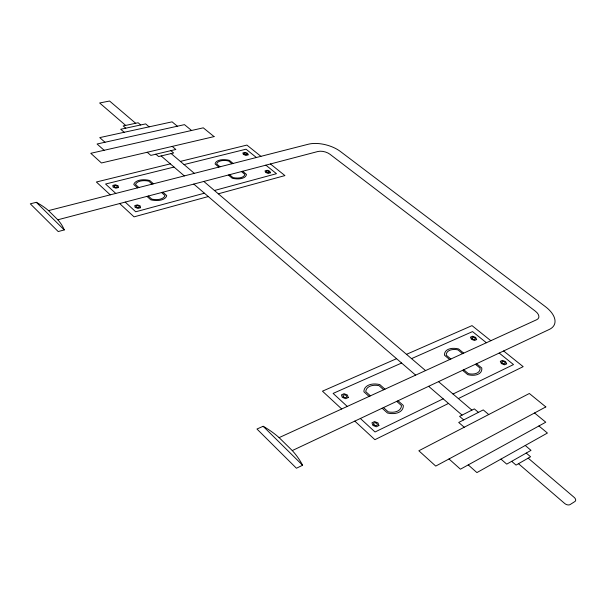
<?xml version="1.0" encoding="UTF-8"?>
<svg xmlns="http://www.w3.org/2000/svg" width="606" height="606" viewBox="0 0 606 606"><rect width="100%" height="100%" fill="white"/><g stroke="black" fill="none" stroke-linecap="round" stroke-linejoin="round"><path stroke-width="0.91" d="M448.508 403.429L374.902 439.691L354.813 421.102M458.356 398.574L523.167 366.653L503.616 350.972M443.16 398.824L375.038 431.987L360.365 418.488M453.023 394.021L513.502 364.577L499.192 353.056M302.606 465.249L296.44 468.241L256.959 429.018L263.14 426.283A80.53 57.449 13.6 0 1 279.116 437.63L292.274 450.576A80.924 58.047 14.1 0 1 302.606 465.249L263.14 426.283M292.274 450.576L549.369 329.406A27.187 14.62 22.1 0 0 545.415 306.666L340.367 151.455A23.536 11.506 15 0 0 308.356 144.22L48.503 210.615A69.614 38.829 5.2 0 0 36.322 202.321L30.3 203.821L58.214 231.553L64.266 229.916A69.788 39.178 5.2 0 0 57.812 219.789L48.503 210.615M279.116 437.63L536.742 319.695A10.196 5.484 22.1 0 0 535.363 311.189L329.937 154.242A8.825 4.318 15 0 0 317.847 151.515L57.82 219.789M401.604 363.039L333.118 393.408L347.268 406.429M411.535 358.631L472.528 331.588L486.391 342.746M396.559 358.691L322.46 391.173L341.708 408.982M406.497 354.336L472.006 325.619L490.83 340.716M208.29 196.549L134.047 216.857L119.662 203.548M218.327 193.806L284.926 175.589L270.435 163.961M204.404 193.2L135.729 211.782L125.207 202.093M214.433 190.489L276.48 173.695L265.875 165.158M174.043 167.051L105.573 184.027L115.784 193.428M184.057 164.567L246.051 149.197L256.368 157.499M170.339 163.862L96.377 182.005L110.247 194.837M180.346 161.408L246.9 145.084L260.928 156.34M233.128 163.438L229.363 160.34A12.605 6.424 12.5 0 0 215.062 163.953L218.827 167.097M242.635 171.263L246.475 174.422A12.658 6.492 12.7 0 1 232.166 178.217L228.326 175.02M463.696 353.131L458.606 348.95A14.764 8.651 21.3 0 0 444.562 355.298L449.667 359.555M476.566 363.721L481.762 368.001A14.87 8.734 21.7 0 1 467.787 374.667L462.567 370.319M191.564 130.479L184.474 124.639L97.081 144.001L104.111 150.288M231.946 163.741L228.56 160.954A11.052 5.636 12.5 0 0 216.637 163.968L220.031 166.786M241.453 171.574L244.907 174.414A11.105 5.689 12.7 0 1 232.977 177.573L229.53 174.702M462.537 353.662L457.962 349.889A12.953 7.583 21.3 0 0 446.258 355.192L450.849 359.017M475.407 364.267L480.088 368.115A13.037 7.658 21.7 0 1 468.438 373.667L463.749 369.758M534.553 412.981L545.756 422.208L460.439 469.195L449.001 458.962M177.361 126.215L172.089 121.844L99.748 137.607L104.967 142.251M538.908 425.98L547.423 433.04L476.914 472.589L468.249 464.893M149.121 126.851L145.645 123.897L120.715 129.275L124.192 132.282M172.21 146.41L175.831 149.477L150.833 155.394L147.213 152.257M488.724 414.542L483.247 409.898L458.712 422.465L464.219 427.245M525.243 445.478L531.007 450.356L506.745 464.135L500.95 459.106M140.721 124.957L138.123 122.753L123.177 125.942L125.768 128.184M170.9 150.644L173.627 152.97L158.62 156.545L155.893 154.197M478.422 412.375L474.331 408.891L459.59 416.367L463.696 419.913M526.235 453.068L530.583 456.772L516.047 465.105L511.676 461.333M135.653 123.276L109.572 101.028L99.642 102.982L125.684 125.404M171.15 153.56L194.344 173.354M203.836 181.452L425.556 370.592M438.517 381.651L471.9 410.126M528.19 458.151L574.193 497.397A4.181 2.598 28.3 0 1 574.889 501.526L570.117 504.563A4.197 2.621 28.3 0 1 564.633 503.434L518.494 463.704M161.143 155.947L184.33 175.914M193.814 184.08L415.648 375.129M428.631 386.31L462.075 415.11M153.447 183.8L149.697 180.474A13.385 7.105 10.2 0 0 133.782 184.497L137.524 187.868M162.908 192.193L166.733 195.586A13.446 7.181 10.4 0 1 150.788 199.821L146.978 196.382M384.977 389.173L379.818 384.598A15.627 9.863 19.5 0 0 363.911 391.794L369.077 396.453M398.013 400.74L403.293 405.422A15.733 9.969 20 0 1 387.431 412.989L382.144 408.224M152.129 184.141L148.758 181.141A11.741 6.227 10.2 0 0 135.502 184.497L138.865 187.527M161.597 192.541L165.029 195.594A11.787 6.295 10.4 0 1 151.75 199.116L148.319 196.026M383.666 389.772L379.023 385.651A13.703 8.651 19.5 0 0 365.766 391.658L370.417 395.839M396.71 401.354L401.452 405.573A13.794 8.742 20 0 1 388.234 411.868L383.484 407.588M36.322 202.321L64.259 229.909M545.824 406.921L435.737 466.09L418.837 450.766L529.341 393.491L545.824 406.921M378.894 425.541L376.318 426.791L372.849 425.412L371.97 422.806L374.546 421.571L378 422.935L378.894 425.541M506.661 363.789L504.563 364.804L501.382 363.585L500.314 361.365L502.412 360.358L505.578 361.57L506.661 363.789M348.238 397.528L345.647 398.695L342.261 397.354L341.466 394.862L344.049 393.703L347.427 395.036L348.238 397.528M476.657 339.542L474.543 340.496L471.43 339.315L470.445 337.178L472.559 336.232L475.665 337.413L476.657 339.542M140.509 207.722L137.933 208.411L135.077 207.328L134.812 205.548L137.388 204.866L140.236 205.942L140.509 207.722M270.344 172.816L268.185 173.399L265.526 172.415L265.034 170.854L267.201 170.278L269.852 171.256L270.344 172.816M118.428 187.542L115.86 188.186L113.057 187.125L112.837 185.421L115.405 184.777L118.2 185.837L118.428 187.542M248.096 154.833L245.93 155.386L243.317 154.416L242.877 152.917L245.044 152.371L247.649 153.333L248.096 154.833M214.062 136.608L101.437 162.976L90.779 153.303L203.275 127.828L214.062 136.608M244.544 154.31A1.515 0.757 13 0 0 246.953 154.25A1.515 0.757 13 0 0 244.968 153.068A1.515 0.757 13 0 0 244.544 154.31M114.64 187.08A1.667 0.886 9.3 0 0 117.269 186.784A1.667 0.886 9.3 0 0 114.989 185.58A1.667 0.886 9.3 0 0 114.64 187.08M136.668 207.267A1.689 0.917 9.9 0 0 139.319 206.934A1.689 0.917 9.9 0 0 136.986 205.699A1.689 0.917 9.9 0 0 136.668 207.267M266.754 172.293A1.538 0.78 13.6 0 0 269.178 172.218A1.538 0.78 13.6 0 0 267.148 170.998A1.538 0.78 13.6 0 0 266.754 172.293M374.061 424.836A1.985 1.288 20.1 0 0 377.273 424.904A1.985 1.288 20.1 0 0 374.955 422.783A1.985 1.288 20.1 0 0 374.061 424.836M343.564 396.892A1.939 1.242 18.3 0 0 346.677 396.824A1.939 1.242 18.3 0 0 344.306 394.87A1.939 1.242 18.3 0 0 343.564 396.892M472.347 338.799A1.773 1.007 21.3 0 0 475.18 339.049A1.773 1.007 21.3 0 0 473.127 337.231A1.773 1.007 21.3 0 0 472.347 338.799M502.291 363.047A1.81 1.038 22.6 0 0 505.154 363.289A1.81 1.038 22.6 0 0 503.018 361.403A1.81 1.038 22.6 0 0 502.291 363.047"/></g></svg>
